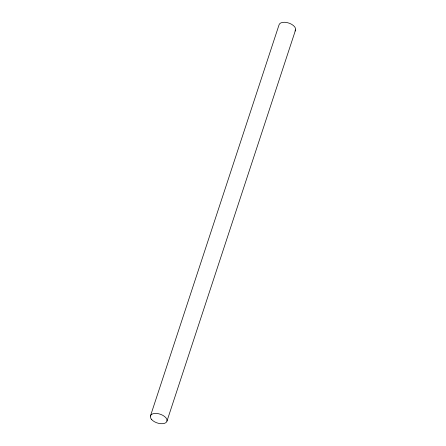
<?xml version="1.0" encoding="UTF-8"?>
<svg xmlns="http://www.w3.org/2000/svg" width="446" height="446" viewBox="0 0 446 446"><rect width="100%" height="100%" fill="white"/><g stroke="black" fill="none" stroke-linecap="round" stroke-linejoin="round"><path stroke-width="0.67" d="M150.419 416.062L279.023 24.915A8.664 4.627 18.2 0 1 289.46 23.281A8.664 4.627 18.2 0 1 295.023 31.019M166.977 421.085L295.581 29.938M151.456 419.329A8.669 4.633 18.2 0 0 165.934 422.618A8.669 4.633 18.2 0 0 158.681 413.765A8.669 4.633 18.2 0 0 151.456 419.329"/></g></svg>
